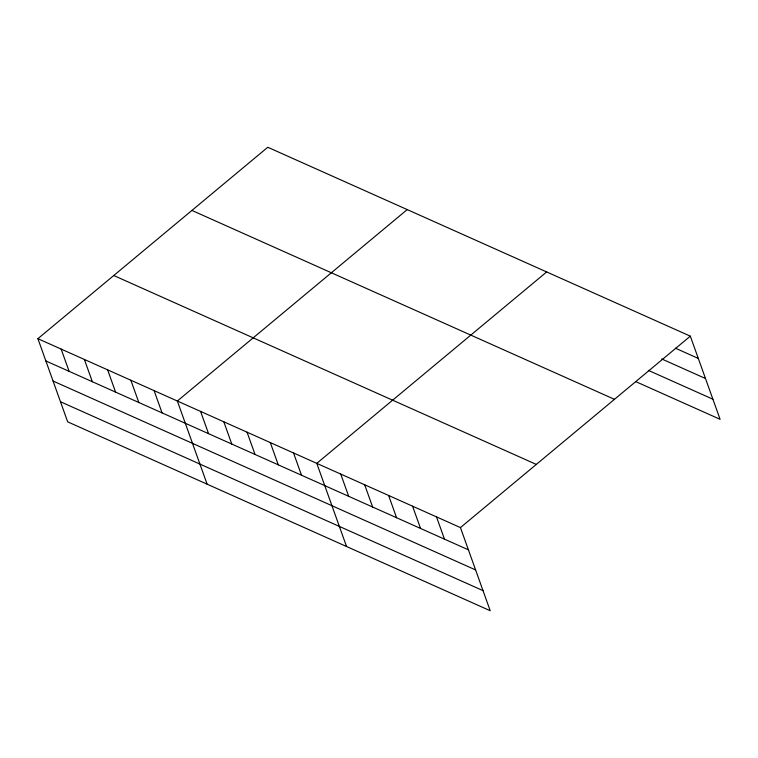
<?xml version="1.0" encoding="UTF-8"?>
<svg xmlns="http://www.w3.org/2000/svg" width="758" height="758" viewBox="0 0 758 758"><rect width="100%" height="100%" fill="white"/><g stroke="black" fill="none" stroke-linecap="round" stroke-linejoin="round"><path stroke-width="1.14" d="M37.9 338.684L460.447 527.587L490.218 610.74L67.67 421.836L37.9 338.684L267.782 147.26L690.33 336.164L720.1 419.316L635.773 381.625M407.217 209.596L177.344 401.02L207.114 484.173M546.66 271.942L316.778 463.356L346.558 546.509M460.447 527.587L690.33 336.164M675.397 348.187L698.298 358.42M661.762 358.97L705.49 378.517M648.355 370.368L712.908 399.22M191.916 210.43L614.463 399.333M113.757 275.514L536.304 464.417M45.868 360.941L468.416 549.844M53.069 381.037L475.617 569.94M60.479 401.74L483.026 590.643M436.504 516.88L444.472 539.137M412.56 506.173L420.529 528.43M388.617 495.467L396.586 517.733M364.674 484.769L372.642 507.026M340.73 474.063L348.699 496.319M293.545 452.971L301.513 475.228M270.303 442.577L278.271 464.834M247.061 432.193L255.029 454.449M223.818 421.799L231.787 444.055M200.586 411.404L208.554 433.661M154.101 390.626L162.07 412.883M130.859 380.241L138.828 402.498M107.617 369.847L115.586 392.104M84.384 359.463L92.353 381.719M61.142 349.068L69.111 371.325"/></g></svg>
